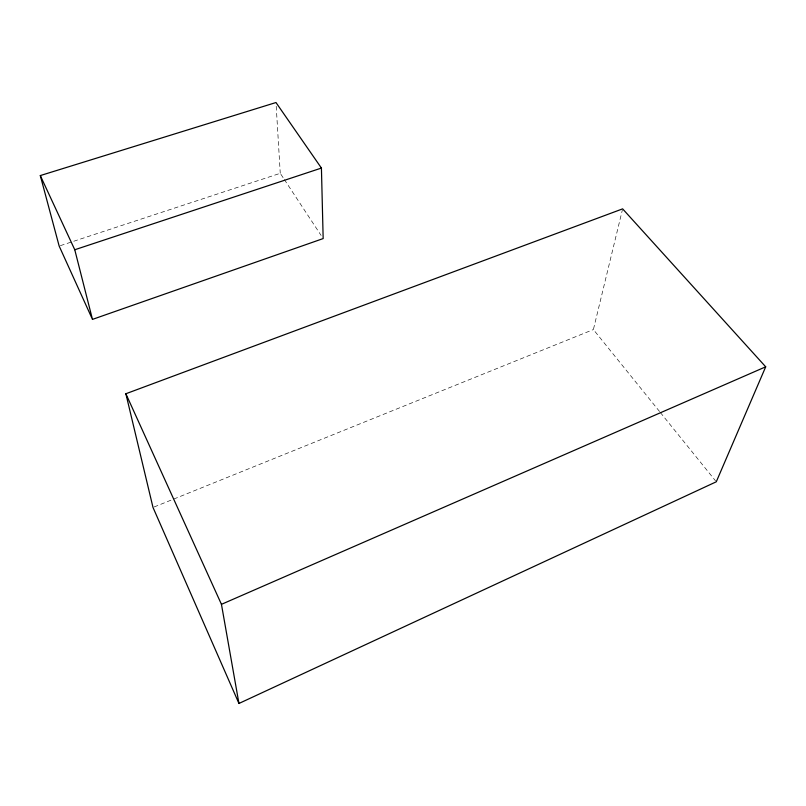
<?xml version="1.0" encoding="UTF-8"?>
<svg xmlns="http://www.w3.org/2000/svg" width="806" height="806" viewBox="0 0 806 806"><rect width="100%" height="100%" fill="white"/><g stroke="black" fill="none" stroke-linecap="round" stroke-linejoin="round"><path stroke-width="0.6" stroke-dasharray="4.03 3.02" d="M659.56 411.523L593.387 329.553L622.333 210.084M154.168 506.964L593.387 329.553M60.359 245.659L280.256 173.31L283.662 178.489M660.346 412.501L715.496 480.809M284.337 179.526L321.12 235.463M276.216 106.251L280.256 173.31"/><path stroke-width="1.21" d="M765.7 366.811L716.282 481.787L238.949 703.467L152.999 507.437L125.867 393.751L622.625 208.865L765.7 366.811L221.449 604.339L238.949 703.467M92.468 319.388L323.166 238.576L321.423 168.061L275.984 102.533L40.3 175.567L59.16 246.052L92.468 319.388L74.767 249.749L40.3 175.567M74.767 249.749L321.423 168.061M125.867 393.751L221.449 604.339"/></g></svg>
